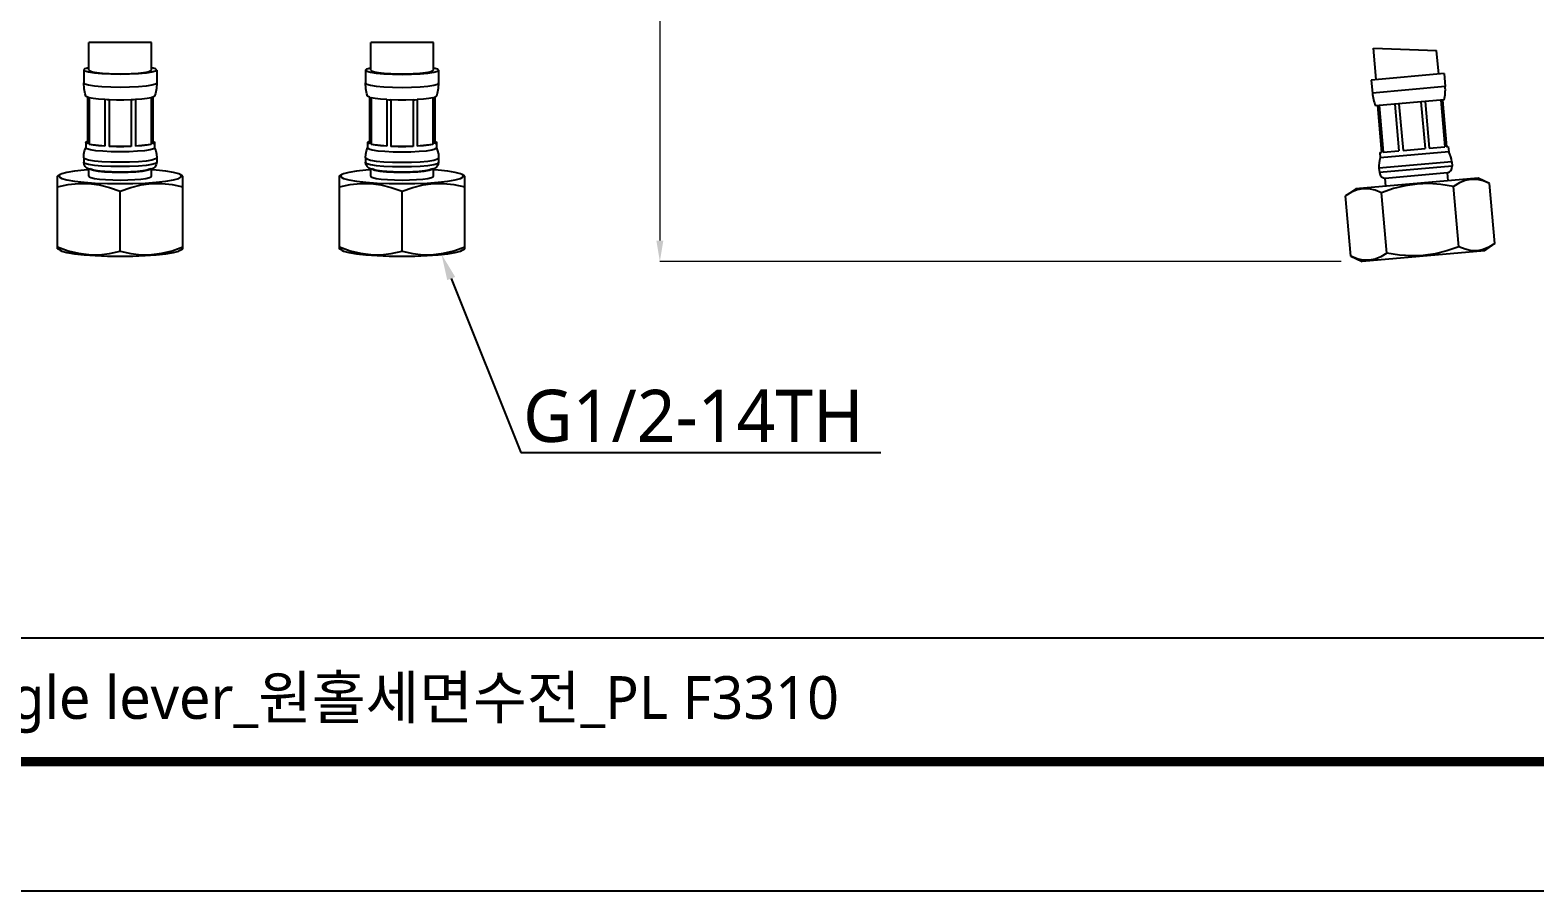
# Model space of a CAD drawing. Extents: x 0 to 790, y 0 to 579.
# Drawn here: x 235 to 523.3, y 0 to 165 of the extents above; entities that cross this region are included whole.
import ezdxf
from ezdxf import colors
from ezdxf.entities.mleader import LeaderData, LeaderLine
from ezdxf.math import Vec2, Vec3

# ---------------------------------------------------------------- set-up
doc = ezdxf.new("R2010")
doc.units = 0
doc.header["$LTSCALE"] = 10
doc.header["$MEASUREMENT"] = 0
doc.header["$PDMODE"] = 3
doc.header["$PDSIZE"] = -10
doc.layers.get('0').update_dxf_attribs({"linetype": 'CONTINUOUS'})
doc.layers.get('DEFPOINTS').update_dxf_attribs({"linetype": 'CONTINUOUS'})
doc.layers.add('1', color=7, linetype='CONTINUOUS')
doc.layers.add('DEF_LAYER_ASSEM_MEMBER', color=7, linetype='CONTINUOUS')
doc.styles.add('Daelim Dimension', font='')
doc.styles.get('Daelim Dimension').set_extended_font_data('NanumGothic')
doc.dimstyles.new('DEFAULT', dxfattribs={"dimscale": 2, "dimtxt": 2, "dimasz": 2, "dimexe": 0, "dimexo": 2, "dimgap": 1, "dimtad": 1, "dimdec": 1, "dimzin": 9, "dimdsep": 46, "dimtxsty": 'Daelim Dimension', "dimcen": 0.5, "dimclrd": 252, "dimclre": 252, "dimclrt": 3, "dimadec": 1, "dimazin": 0, "dimtfac": 1, "dimtdec": 1, "dimtix": 1, "dimtmove": 0, "dimatfit": 3, "dimfxl": 1, "dimtolj": 1, "dimtzin": 1, "dimlwd": 9, "dimlwe": 9, "dimarcsym": 0})

# ---------------------------------------------------------------- blocks, each defined once
blk = doc.blocks.new('*D9')
at = {"color": 5, "lineweight": 9, "ltscale": 0.5, "transparency": 16777216}
for p, q in [((369.17, 247.86), (355.69, 247.86)), ((355.69, 243.86), (355.69, 124.61)), ((486.23, 120.61), (355.69, 120.61))]:
    blk.add_line(p, q, dxfattribs=at)
at = {"color": 5, "ltscale": 0.5, "transparency": 16777216}
for points in [[(355.03, 243.86), (356.36, 243.86), (355.69, 247.86)], [(355.03, 124.61), (356.36, 124.61), (355.69, 120.61)]]:
    blk.add_solid(points, dxfattribs=at)
at = {"layer": 'DEFPOINTS', "color": 0, "ltscale": 0.5, "transparency": 16777216}
for p in [(373.17, 247.86), (355.69, 120.61), (490.23, 120.61)]:
    blk.add_point(p, dxfattribs=at)
at = {"color": 7, "ltscale": 0.5, "transparency": 16777216, "insert": (348.24, 184.23), "char_height": 10, "attachment_point": 5, "rotation": 90, "style": 'Daelim Dimension'}
blk.add_mtext('\\A1;395', dxfattribs=at)

msp = doc.modelspace()

# ---------------------------------------------------------------- linework, layer by layer
at = {"color": 7, "linetype": 'Continuous'}
for p, q in [((258.3, 162.58), (246.3, 162.58)), ((312.3, 162.58), (300.3, 162.58))]:
    msp.add_line(p, q, dxfattribs=at)
at = {"color": 5}
msp.add_line((12.7, 48.49), (648.72, 48.49), dxfattribs=at)
at = {"ltscale": 0.5}
msp.add_lwpolyline([(0, 0), (789.88, 0), (789.88, 578.76), (0, 578.76)], close=True, dxfattribs=at)
at = {"color": 5, "linetype": 'ByBlock', "lineweight": 200, "const_width": 1.82}
msp.add_lwpolyline([(12.7, 24.78), (777.1, 24.78), (777.1, 565.32), (12.7, 565.32)], close=True, dxfattribs=at)
at = {"layer": '1'}
for p, q in [((492.95, 155.48), (492.42, 161.5)), ((492.42, 161.5), (504.51, 161.08)), ((504.9, 156.52), (504.51, 161.08)), ((505.93, 156.61), (491.99, 155.39)), ((505.93, 156.61), (506.15, 154.12)), ((491.99, 155.39), (492.2, 152.9)), ((506.15, 154.12), (492.2, 152.9)), ((505.97, 151.6), (492.82, 150.44)), ((493.17, 150.48), (493.95, 141.51)), ((493.5, 150.5), (494.29, 141.54)), ((496.48, 150.76), (497.26, 141.8)), ((497.28, 150.84), (498.07, 141.87)), ((501.51, 151.2), (502.29, 142.24)), ((502.31, 151.27), (503.09, 142.31)), ((505.29, 151.54), (506.07, 142.57)), ((505.62, 151.56), (506.41, 142.6)), ((493.6, 141.48), (493.95, 141.51)), ((493.6, 141.48), (493.69, 140.48)), ((506.84, 141.63), (493.69, 140.48)), ((494.29, 141.54), (497.26, 141.8)), ((498.07, 141.87), (502.29, 142.24)), ((503.09, 142.31), (506.07, 142.57)), ((506.41, 142.6), (506.75, 142.63)), ((506.75, 142.63), (506.84, 141.63)), ((507.41, 139.72), (493.46, 138.5)), ((493.46, 138.5), (493.54, 137.66)), ((507.48, 138.88), (493.54, 137.66)), ((507.41, 139.72), (507.48, 138.88)), ((512.48, 136.61), (489.01, 134.55)), ((506.59, 137.6), (494.64, 136.55)), ((494.77, 135.06), (494.64, 136.55)), ((503.02, 135.53), (500.76, 135.45)), ((505.33, 135.37), (503.02, 135.53)), ((506.72, 136.1), (506.59, 137.6)), ((508.89, 135.68), (507.75, 134.99)), ((509.99, 136.14), (508.89, 135.68)), ((511.11, 136.36), (509.99, 136.14)), ((512.25, 136.33), (511.11, 136.36)), ((513.42, 136.08), (512.25, 136.33)), ((514.65, 135.59), (512.48, 136.61)), ((514.65, 135.59), (513.42, 136.08)), ((515.66, 124.04), (514.65, 135.59)), ((489.01, 134.55), (487.05, 133.18)), ((488.18, 133.87), (487.05, 133.18)), ((488.06, 121.62), (487.05, 133.18)), ((489.29, 134.32), (488.18, 133.87)), ((490.4, 134.54), (489.29, 134.32)), ((491.54, 134.52), (490.4, 134.54)), ((492.71, 134.26), (491.54, 134.52)), ((493.95, 133.78), (492.71, 134.26)), ((496.27, 134.58), (493.95, 133.78)), ((494.96, 122.22), (493.95, 133.78)), ((498.51, 135.13), (496.27, 134.58)), ((500.76, 135.45), (498.51, 135.13)), ((507.75, 134.99), (505.33, 135.37)), ((508.76, 123.43), (507.75, 134.99)), ((513.7, 122.66), (515.66, 124.04)), ((515.66, 124.04), (514.53, 123.34)), ((488.06, 121.62), (490.23, 120.61)), ((489.3, 121.14), (488.06, 121.62)), ((490.46, 120.88), (489.3, 121.14)), ((513.7, 122.66), (490.23, 120.61)), ((493.82, 121.53), (492.72, 121.07)), ((494.96, 122.22), (493.82, 121.53)), ((497.38, 121.84), (494.96, 122.22)), ((499.69, 121.69), (497.38, 121.84)), ((501.95, 121.76), (499.69, 121.69)), ((504.2, 122.08), (501.95, 121.76)), ((506.44, 122.64), (504.2, 122.08)), ((508.76, 123.43), (506.44, 122.64)), ((510, 122.95), (508.76, 123.43)), ((511.17, 122.69), (510, 122.95)), ((512.31, 122.67), (511.17, 122.69)), ((513.42, 122.89), (512.31, 122.67)), ((514.53, 123.34), (513.42, 122.89)), ((491.6, 120.85), (490.46, 120.88)), ((492.72, 121.07), (491.6, 120.85))]:
    msp.add_line(p, q, dxfattribs=at)
for centre, radius, start, end in [((500.17, 153.6), 8, 185, 203.1949), ((498.18, 153.42), 8, 346.8051, 5), ((502.43, 139.28), 5, 5, 28.0739), ((498.44, 138.93), 5, 161.9261, 185), ((506.29, 138.77), 1.2, 284.4706, 5), ((494.73, 137.76), 1.2, 185, 275)]:
    msp.add_arc(centre, radius, start, end, dxfattribs=at)
at = {"layer": 'DEF_LAYER_ASSEM_MEMBER', "color": 7, "linetype": 'Continuous'}
for p, q in [((246.3, 157.31), (246.3, 162.58)), ((258.3, 157.31), (258.3, 162.58)), ((300.3, 157.31), (300.3, 162.58)), ((312.3, 157.31), (312.3, 162.58)), ((245.54, 157.53), (245.3, 157.31)), ((245.3, 157.31), (245.3, 154.83)), ((245.54, 157.09), (245.3, 157.31)), ((246.24, 157.74), (245.54, 157.53)), ((246.24, 156.88), (245.54, 157.09)), ((246.3, 157.75), (246.24, 157.74)), ((247.35, 156.71), (246.24, 156.88)), ((246.3, 157.31), (246.47, 157.14)), ((246.47, 157.14), (246.99, 156.97)), ((246.99, 156.97), (247.81, 156.83)), ((248.8, 156.57), (247.35, 156.71)), ((247.81, 156.83), (248.89, 156.71)), ((250.49, 156.49), (248.8, 156.57)), ((248.89, 156.71), (250.17, 156.63)), ((250.17, 156.63), (251.57, 156.59)), ((252.3, 156.46), (250.49, 156.49)), ((251.57, 156.59), (253.02, 156.59)), ((254.11, 156.49), (252.3, 156.46)), ((253.02, 156.59), (254.43, 156.63)), ((255.8, 156.57), (254.11, 156.49)), ((254.43, 156.63), (255.71, 156.71)), ((255.71, 156.71), (256.79, 156.83)), ((257.25, 156.71), (255.8, 156.57)), ((256.79, 156.83), (257.61, 156.97)), ((258.36, 156.88), (257.25, 156.71)), ((257.61, 156.97), (258.12, 157.14)), ((258.12, 157.14), (258.3, 157.31)), ((258.36, 157.74), (258.3, 157.75)), ((259.06, 157.53), (258.36, 157.74)), ((259.06, 157.09), (258.36, 156.88)), ((259.3, 157.31), (259.06, 157.53)), ((259.3, 157.31), (259.06, 157.09)), ((259.3, 157.31), (259.3, 154.83)), ((299.3, 157.31), (299.54, 157.53)), ((299.3, 157.31), (299.3, 154.83)), ((299.3, 157.31), (299.54, 157.09)), ((299.54, 157.53), (300.24, 157.74)), ((299.54, 157.09), (300.24, 156.88)), ((300.24, 157.74), (300.3, 157.75)), ((300.24, 156.88), (301.35, 156.71)), ((300.3, 157.31), (300.47, 157.13)), ((300.47, 157.13), (300.99, 156.97)), ((300.99, 156.97), (301.81, 156.82)), ((301.35, 156.71), (302.8, 156.57)), ((301.81, 156.82), (302.89, 156.7)), ((302.8, 156.57), (304.49, 156.49)), ((302.89, 156.7), (304.17, 156.62)), ((304.17, 156.62), (305.57, 156.58)), ((304.49, 156.49), (306.3, 156.46)), ((305.57, 156.58), (307.02, 156.58)), ((306.3, 156.46), (308.11, 156.49)), ((307.02, 156.58), (308.43, 156.62)), ((308.11, 156.49), (309.8, 156.57)), ((308.43, 156.62), (309.71, 156.7)), ((309.71, 156.7), (310.79, 156.82)), ((309.8, 156.57), (311.25, 156.71)), ((310.79, 156.82), (311.61, 156.97)), ((311.25, 156.71), (312.36, 156.88)), ((311.61, 156.97), (312.12, 157.13)), ((312.12, 157.13), (312.3, 157.31)), ((312.3, 157.75), (312.36, 157.74)), ((312.36, 157.74), (313.06, 157.53)), ((312.36, 156.88), (313.06, 157.09)), ((313.06, 157.53), (313.3, 157.31)), ((313.06, 157.09), (313.3, 157.31)), ((313.3, 157.31), (313.3, 154.83)), ((245.38, 153.7), (245.3, 154.83)), ((245.58, 152.72), (245.38, 153.7)), ((259.04, 152.83), (258.89, 152.32)), ((259.23, 153.76), (259.04, 152.83)), ((259.3, 154.83), (259.23, 153.76)), ((299.38, 153.7), (299.3, 154.83)), ((299.58, 152.72), (299.38, 153.7)), ((313.04, 152.83), (312.89, 152.32)), ((313.23, 153.76), (313.04, 152.83)), ((313.3, 154.83), (313.23, 153.76)), ((245.7, 152.32), (245.58, 152.72)), ((245.79, 152.22), (245.7, 152.32)), ((246.05, 152.09), (245.79, 152.22)), ((246.05, 152.09), (246.05, 143.16)), ((246.2, 152.04), (246.05, 152.09)), ((246.38, 151.99), (246.2, 152.04)), ((246.38, 151.99), (246.38, 143.06)), ((247.15, 151.84), (246.38, 151.99)), ((248.17, 151.72), (247.15, 151.84)), ((249.38, 151.63), (248.17, 151.72)), ((249.38, 151.63), (249.38, 142.69)), ((249.78, 151.6), (249.38, 151.63)), ((250.18, 151.59), (249.78, 151.6)), ((250.18, 151.59), (250.18, 142.65)), ((251.58, 151.55), (250.18, 151.59)), ((253.02, 151.55), (251.58, 151.55)), ((254.42, 151.59), (253.02, 151.55)), ((254.83, 151.6), (254.42, 151.59)), ((254.42, 151.59), (254.42, 142.65)), ((255.22, 151.63), (254.83, 151.6)), ((256.43, 151.72), (255.22, 151.63)), ((255.22, 151.63), (255.22, 142.69)), ((257.44, 151.84), (256.43, 151.72)), ((258.21, 151.99), (257.44, 151.84)), ((258.39, 152.04), (258.21, 151.99)), ((258.21, 151.99), (258.21, 143.06)), ((258.55, 152.09), (258.39, 152.04)), ((258.81, 152.22), (258.55, 152.09)), ((258.55, 152.09), (258.55, 143.16)), ((258.89, 152.32), (258.81, 152.22)), ((299.7, 152.32), (299.58, 152.72)), ((299.79, 152.22), (299.7, 152.32)), ((300.05, 152.09), (299.79, 152.22)), ((300.05, 152.09), (300.05, 143.16)), ((300.05, 152.09), (300.2, 152.04)), ((300.2, 152.04), (300.38, 151.99)), ((300.38, 151.99), (300.38, 143.06)), ((301.15, 151.84), (300.38, 151.99)), ((302.17, 151.72), (301.15, 151.84)), ((303.37, 151.63), (302.17, 151.72)), ((303.37, 151.63), (303.37, 142.69)), ((303.37, 151.63), (303.77, 151.6)), ((303.77, 151.6), (304.18, 151.59)), ((304.18, 151.59), (304.18, 142.65)), ((305.58, 151.55), (304.18, 151.59)), ((307.02, 151.55), (305.58, 151.55)), ((308.42, 151.59), (307.02, 151.55)), ((308.42, 151.59), (308.82, 151.6)), ((308.42, 151.59), (308.42, 142.65)), ((308.82, 151.6), (309.21, 151.63)), ((310.43, 151.72), (309.21, 151.63)), ((309.21, 151.63), (309.21, 142.69)), ((311.45, 151.84), (310.43, 151.72)), ((312.22, 151.99), (311.45, 151.84)), ((312.22, 151.99), (312.4, 152.04)), ((312.22, 151.99), (312.22, 143.06)), ((312.4, 152.04), (312.55, 152.09)), ((312.81, 152.22), (312.55, 152.09)), ((312.55, 152.09), (312.55, 143.16)), ((312.89, 152.32), (312.81, 152.22)), ((245.34, 141.16), (245.48, 141.82)), ((245.48, 141.82), (245.69, 142.42)), ((245.7, 143.41), (245.79, 143.55)), ((245.7, 143.41), (245.7, 142.42)), ((245.79, 143.28), (245.7, 143.41)), ((245.92, 142.21), (245.7, 142.42)), ((245.79, 143.55), (246.05, 143.67)), ((246.05, 143.16), (245.79, 143.28)), ((246.58, 142.02), (245.92, 142.21)), ((249.38, 142.69), (246.38, 143.06)), ((247.15, 142.91), (246.38, 143.06)), ((247.63, 141.85), (246.58, 142.02)), ((248.17, 142.79), (247.15, 142.91)), ((249, 141.73), (247.63, 141.85)), ((249.38, 142.69), (248.17, 142.79)), ((250.59, 141.65), (249, 141.73)), ((254.42, 142.65), (250.18, 142.65)), ((251.58, 142.62), (250.18, 142.65)), ((252.3, 141.62), (250.59, 141.65)), ((253.02, 142.62), (251.58, 142.62)), ((254.01, 141.65), (252.3, 141.62)), ((254.42, 142.65), (253.02, 142.62)), ((255.6, 141.73), (254.01, 141.65)), ((258.21, 143.06), (255.22, 142.69)), ((256.43, 142.79), (255.22, 142.69)), ((256.96, 141.85), (255.6, 141.73)), ((257.44, 142.91), (256.43, 142.79)), ((258.01, 142.02), (256.96, 141.85)), ((258.21, 143.06), (257.44, 142.91)), ((258.67, 142.21), (258.01, 142.02)), ((258.55, 143.67), (258.81, 143.55)), ((258.81, 143.28), (258.55, 143.16)), ((258.9, 142.42), (258.67, 142.21)), ((258.81, 143.55), (258.9, 143.41)), ((258.9, 143.41), (258.81, 143.28)), ((258.9, 143.41), (258.9, 142.42)), ((258.9, 142.42), (259.11, 141.82)), ((259.11, 141.82), (259.25, 141.16)), ((299.34, 141.16), (299.48, 141.82)), ((299.48, 141.82), (299.69, 142.42)), ((299.7, 143.41), (299.79, 143.55)), ((299.7, 143.41), (299.7, 142.42)), ((299.79, 143.28), (299.7, 143.41)), ((299.7, 142.42), (299.92, 142.21)), ((299.79, 143.55), (300.05, 143.67)), ((300.05, 143.16), (299.79, 143.28)), ((299.92, 142.21), (300.58, 142.02)), ((303.37, 142.69), (300.38, 143.06)), ((301.15, 142.91), (300.38, 143.06)), ((300.58, 142.02), (301.63, 141.85)), ((302.17, 142.79), (301.15, 142.91)), ((301.63, 141.85), (303, 141.73)), ((303.37, 142.69), (302.17, 142.79)), ((303, 141.73), (304.59, 141.65)), ((308.42, 142.65), (304.18, 142.65)), ((305.58, 142.62), (304.18, 142.65)), ((304.59, 141.65), (306.3, 141.62)), ((307.02, 142.62), (305.58, 142.62)), ((306.3, 141.62), (308.01, 141.65)), ((308.42, 142.65), (307.02, 142.62)), ((308.01, 141.65), (309.6, 141.73)), ((312.22, 143.06), (309.21, 142.69)), ((310.43, 142.79), (309.21, 142.69)), ((309.6, 141.73), (310.96, 141.85)), ((311.45, 142.91), (310.43, 142.79)), ((310.96, 141.85), (312.01, 142.02)), ((312.22, 143.06), (311.45, 142.91)), ((312.01, 142.02), (312.67, 142.21)), ((312.55, 143.67), (312.81, 143.55)), ((312.81, 143.28), (312.55, 143.16)), ((312.67, 142.21), (312.9, 142.42)), ((312.81, 143.55), (312.9, 143.41)), ((312.9, 143.41), (312.81, 143.28)), ((312.9, 143.41), (312.9, 142.42)), ((312.9, 142.42), (313.11, 141.82)), ((313.11, 141.82), (313.25, 141.16)), ((245.3, 140.48), (245.34, 141.16)), ((245.3, 140.48), (245.3, 139.64)), ((245.38, 139.18), (245.3, 139.64)), ((245.61, 138.8), (245.38, 139.18)), ((245.91, 138.53), (245.61, 138.8)), ((246.24, 138.35), (245.91, 138.53)), ((246.67, 138.28), (246.5, 138.45)), ((258.1, 138.45), (257.93, 138.28)), ((258.53, 138.43), (258.13, 138.26)), ((258.91, 138.72), (258.53, 138.43)), ((259.2, 139.15), (258.91, 138.72)), ((259.3, 139.64), (259.2, 139.15)), ((259.25, 141.16), (259.3, 140.48)), ((259.3, 140.48), (259.3, 139.64)), ((299.3, 140.48), (299.34, 141.16)), ((299.3, 140.48), (299.3, 139.64)), ((299.38, 139.18), (299.3, 139.64)), ((299.61, 138.8), (299.38, 139.18)), ((299.91, 138.53), (299.61, 138.8)), ((300.24, 138.35), (299.91, 138.53)), ((300.67, 138.28), (300.5, 138.45)), ((312.1, 138.45), (311.93, 138.28)), ((312.53, 138.43), (312.13, 138.26)), ((312.91, 138.72), (312.53, 138.43)), ((313.2, 139.15), (312.91, 138.72)), ((313.3, 139.64), (313.2, 139.15)), ((313.25, 141.16), (313.3, 140.48)), ((313.3, 140.48), (313.3, 139.64)), ((240.27, 136.98), (240.79, 137.27)), ((240.3, 123.04), (240.3, 136.99)), ((240.79, 137.27), (240.59, 137.11)), ((240.59, 137.11), (240.59, 136.81)), ((240.59, 136.81), (241.1, 136.52)), ((241.1, 137.41), (240.79, 137.27)), ((242.1, 137.68), (241.1, 137.41)), ((241.1, 136.52), (242.1, 136.25)), ((243.55, 137.92), (242.1, 137.68)), ((242.1, 136.25), (243.55, 136)), ((242.36, 135.37), (244.34, 135.59)), ((245.38, 138.12), (243.55, 137.92)), ((243.55, 136), (245.38, 135.8)), ((244.34, 135.59), (246.3, 135.57)), ((246.32, 138.19), (245.38, 138.12)), ((245.38, 135.8), (247.51, 135.65)), ((246.61, 138.22), (246.24, 138.35)), ((246.3, 136.96), (246.3, 138.33)), ((246.3, 136.96), (246.34, 136.87)), ((246.3, 135.57), (248.26, 135.31)), ((246.34, 136.87), (246.69, 136.7)), ((247.05, 138.11), (246.61, 138.22)), ((247.16, 138.12), (246.67, 138.28)), ((246.69, 136.7), (247.36, 136.55)), ((246.86, 138.16), (247.1, 138.09)), ((247.63, 138.01), (247.05, 138.11)), ((247.1, 138.09), (248.06, 137.93)), ((247.96, 137.98), (247.16, 138.12)), ((247.36, 136.55), (248.32, 136.42)), ((247.51, 135.65), (249.85, 135.56)), ((248.39, 137.91), (247.63, 138.01)), ((249, 137.87), (247.96, 137.98)), ((248.06, 137.93), (249.3, 137.82)), ((248.32, 136.42), (249.51, 136.32)), ((249.37, 137.83), (248.39, 137.91)), ((250.24, 137.79), (249, 137.87)), ((249.3, 137.82), (250.74, 137.75)), ((250.62, 137.77), (249.37, 137.83)), ((249.51, 136.32), (250.86, 136.25)), ((249.85, 135.56), (252.3, 135.53)), ((251.6, 137.75), (250.24, 137.79)), ((252.1, 137.74), (250.62, 137.77)), ((250.74, 137.75), (252.3, 137.72)), ((250.86, 136.25), (252.3, 136.23)), ((253, 137.75), (251.6, 137.75)), ((253.6, 137.75), (252.1, 137.74)), ((252.3, 137.72), (253.85, 137.75)), ((252.3, 136.23), (253.73, 136.25)), ((252.3, 135.53), (254.75, 135.56)), ((254.35, 137.79), (253, 137.75)), ((255.01, 137.82), (253.6, 137.75)), ((253.73, 136.25), (255.09, 136.32)), ((253.85, 137.75), (255.3, 137.82)), ((255.59, 137.87), (254.35, 137.79)), ((254.75, 135.56), (257.09, 135.65)), ((256.15, 137.91), (255.01, 137.82)), ((255.09, 136.32), (256.28, 136.42)), ((255.3, 137.82), (256.54, 137.93)), ((256.64, 137.98), (255.59, 137.87)), ((257.01, 138.01), (256.15, 137.91)), ((256.28, 136.42), (257.24, 136.55)), ((256.34, 135.31), (258.3, 135.57)), ((256.54, 137.93), (257.49, 138.09)), ((257.43, 138.12), (256.64, 137.98)), ((257.64, 138.13), (257.01, 138.01)), ((257.09, 135.65), (259.22, 135.8)), ((257.24, 136.55), (257.91, 136.7)), ((257.93, 138.28), (257.43, 138.12)), ((257.49, 138.09), (257.7, 138.15)), ((258.13, 138.26), (257.64, 138.13)), ((257.91, 136.7), (258.25, 136.87)), ((258.25, 136.87), (258.3, 136.96)), ((259.22, 138.12), (258.28, 138.19)), ((258.3, 136.96), (258.3, 138.34)), ((258.3, 135.57), (260.26, 135.58)), ((261.05, 137.92), (259.22, 138.12)), ((259.22, 135.8), (261.05, 136)), ((260.26, 135.58), (262.23, 135.37)), ((262.5, 137.68), (261.05, 137.92)), ((261.05, 136), (262.5, 136.25)), ((263.5, 137.41), (262.5, 137.68)), ((262.5, 136.25), (263.5, 136.52)), ((263.8, 137.27), (263.5, 137.41)), ((263.5, 136.52), (264.01, 136.81)), ((264.33, 136.98), (263.8, 137.27)), ((264.01, 137.11), (263.8, 137.27)), ((264.01, 136.81), (264.01, 137.11)), ((264.3, 123.04), (264.3, 136.99)), ((294.27, 136.98), (294.79, 137.27)), ((294.3, 123.04), (294.3, 136.99)), ((294.79, 137.27), (294.59, 137.11)), ((294.59, 137.11), (294.59, 136.81)), ((294.59, 136.81), (295.1, 136.52)), ((295.1, 137.41), (294.79, 137.27)), ((296.1, 137.68), (295.1, 137.41)), ((295.1, 136.52), (296.1, 136.25)), ((297.55, 137.92), (296.1, 137.68)), ((296.1, 136.25), (297.55, 136)), ((296.36, 135.37), (298.34, 135.59)), ((299.38, 138.12), (297.55, 137.92)), ((297.55, 136), (299.38, 135.8)), ((298.34, 135.59), (300.3, 135.57)), ((300.32, 138.19), (299.38, 138.12)), ((299.38, 135.8), (301.51, 135.65)), ((300.61, 138.22), (300.24, 138.35)), ((300.3, 136.96), (300.3, 138.33)), ((300.3, 136.96), (300.34, 136.87)), ((300.3, 135.57), (302.26, 135.31)), ((300.34, 136.87), (300.69, 136.7)), ((301.05, 138.11), (300.61, 138.22)), ((301.16, 138.12), (300.67, 138.28)), ((300.69, 136.7), (301.36, 136.55)), ((300.86, 138.16), (301.1, 138.09)), ((301.63, 138.01), (301.05, 138.11)), ((301.1, 138.09), (302.06, 137.93)), ((301.96, 137.98), (301.16, 138.12)), ((301.36, 136.55), (302.32, 136.42)), ((301.51, 135.65), (303.85, 135.56)), ((302.39, 137.91), (301.63, 138.01)), ((303, 137.87), (301.96, 137.98)), ((302.06, 137.93), (303.3, 137.82)), ((302.32, 136.42), (303.51, 136.32)), ((303.37, 137.83), (302.39, 137.91)), ((304.24, 137.79), (303, 137.87)), ((303.3, 137.82), (304.74, 137.75)), ((304.62, 137.77), (303.37, 137.83)), ((303.51, 136.32), (304.86, 136.25)), ((303.85, 135.56), (306.3, 135.53)), ((305.6, 137.75), (304.24, 137.79)), ((306.1, 137.74), (304.62, 137.77)), ((304.74, 137.75), (306.3, 137.72)), ((304.86, 136.25), (306.3, 136.23)), ((307, 137.75), (305.6, 137.75)), ((307.6, 137.75), (306.1, 137.74)), ((306.3, 137.72), (307.85, 137.75)), ((306.3, 136.23), (307.73, 136.25)), ((306.3, 135.53), (308.75, 135.56)), ((308.35, 137.79), (307, 137.75)), ((309.01, 137.82), (307.6, 137.75)), ((307.73, 136.25), (309.09, 136.32)), ((307.85, 137.75), (309.3, 137.82)), ((309.59, 137.87), (308.35, 137.79)), ((308.75, 135.56), (311.09, 135.65)), ((310.15, 137.91), (309.01, 137.82)), ((309.09, 136.32), (310.28, 136.42)), ((309.3, 137.82), (310.54, 137.93)), ((310.64, 137.98), (309.59, 137.87)), ((311.01, 138.01), (310.15, 137.91)), ((310.28, 136.42), (311.24, 136.55)), ((310.34, 135.31), (312.3, 135.57)), ((310.54, 137.93), (311.49, 138.09)), ((311.43, 138.12), (310.64, 137.98)), ((311.64, 138.13), (311.01, 138.01)), ((311.09, 135.65), (313.22, 135.8)), ((311.24, 136.55), (311.91, 136.7)), ((311.93, 138.28), (311.43, 138.12)), ((311.49, 138.09), (311.7, 138.15)), ((312.13, 138.26), (311.64, 138.13)), ((311.91, 136.7), (312.25, 136.87)), ((312.25, 136.87), (312.3, 136.96)), ((313.22, 138.12), (312.28, 138.19)), ((312.3, 136.96), (312.3, 138.34)), ((312.3, 135.57), (314.26, 135.58)), ((315.05, 137.92), (313.22, 138.12)), ((313.22, 135.8), (315.05, 136)), ((314.26, 135.58), (316.23, 135.37)), ((316.5, 137.68), (315.05, 137.92)), ((315.05, 136), (316.5, 136.25)), ((317.5, 137.41), (316.5, 137.68)), ((316.5, 136.25), (317.5, 136.52)), ((317.8, 137.27), (317.5, 137.41)), ((317.5, 136.52), (318.01, 136.81)), ((318.33, 136.98), (317.8, 137.27)), ((318.01, 137.11), (317.8, 137.27)), ((318.01, 136.81), (318.01, 137.11)), ((318.3, 123.04), (318.3, 136.99)), ((240.3, 134.93), (242.36, 135.37)), ((248.26, 135.31), (250.24, 134.81)), ((250.24, 134.81), (252.3, 134.08)), ((252.3, 134.08), (254.36, 134.81)), ((252.3, 122.57), (252.3, 134.08)), ((254.36, 134.81), (256.34, 135.31)), ((262.23, 135.37), (264.3, 134.93)), ((294.3, 134.93), (296.36, 135.37)), ((302.26, 135.31), (304.24, 134.81)), ((304.24, 134.81), (306.3, 134.08)), ((306.3, 134.08), (308.36, 134.81)), ((306.3, 122.57), (306.3, 134.08)), ((308.36, 134.81), (310.34, 135.31)), ((316.23, 135.37), (318.3, 134.93)), ((240.79, 122.76), (240.27, 123.05)), ((240.3, 123.41), (242.36, 122.68)), ((240.79, 122.76), (241.1, 122.62)), ((241.1, 122.62), (242.1, 122.35)), ((242.1, 122.35), (243.55, 122.11)), ((242.36, 122.68), (244.34, 122.19)), ((243.55, 122.11), (245.38, 121.91)), ((244.34, 122.19), (246.3, 121.93)), ((245.38, 121.91), (247.51, 121.76)), ((246.3, 121.93), (248.26, 121.91)), ((247.51, 121.76), (249.85, 121.66)), ((248.26, 121.91), (250.24, 122.13)), ((249.85, 121.66), (252.3, 121.63)), ((250.24, 122.13), (252.3, 122.57)), ((252.3, 122.57), (254.36, 122.13)), ((252.3, 121.63), (254.75, 121.66)), ((254.36, 122.13), (256.34, 121.91)), ((254.75, 121.66), (257.09, 121.76)), ((256.34, 121.91), (258.3, 121.93)), ((257.09, 121.76), (259.22, 121.91)), ((258.3, 121.93), (260.26, 122.19)), ((259.22, 121.91), (261.05, 122.11)), ((260.26, 122.19), (262.23, 122.68)), ((261.05, 122.11), (262.5, 122.35)), ((262.23, 122.68), (264.3, 123.41)), ((262.5, 122.35), (263.5, 122.62)), ((263.5, 122.62), (263.8, 122.76)), ((263.8, 122.76), (264.33, 123.05)), ((294.79, 122.76), (294.27, 123.05)), ((294.3, 123.41), (296.36, 122.68)), ((294.79, 122.76), (295.1, 122.62)), ((295.1, 122.62), (296.1, 122.35)), ((296.1, 122.35), (297.55, 122.11)), ((296.36, 122.68), (298.34, 122.19)), ((297.55, 122.11), (299.38, 121.91)), ((298.34, 122.19), (300.3, 121.93)), ((299.38, 121.91), (301.51, 121.76)), ((300.3, 121.93), (302.26, 121.91)), ((301.51, 121.76), (303.85, 121.66)), ((302.26, 121.91), (304.24, 122.13)), ((303.85, 121.66), (306.3, 121.63)), ((304.24, 122.13), (306.3, 122.57)), ((306.3, 122.57), (308.36, 122.13)), ((306.3, 121.63), (308.75, 121.66)), ((308.36, 122.13), (310.34, 121.91)), ((308.75, 121.66), (311.09, 121.76)), ((310.34, 121.91), (312.3, 121.93)), ((311.09, 121.76), (313.22, 121.91)), ((312.3, 121.93), (314.26, 122.19)), ((313.22, 121.91), (315.05, 122.11)), ((314.26, 122.19), (316.23, 122.68)), ((315.05, 122.11), (316.5, 122.35)), ((316.23, 122.68), (318.3, 123.41)), ((316.5, 122.35), (317.5, 122.62)), ((317.5, 122.62), (317.8, 122.76)), ((317.8, 122.76), (318.33, 123.05))]:
    msp.add_line(p, q, dxfattribs=at)
at = {"layer": 'DEF_LAYER_ASSEM_MEMBER', "color": 9, "linetype": 'Continuous'}
for p, q in [((245.54, 154.61), (245.3, 154.83)), ((246.24, 154.4), (245.54, 154.61)), ((247.35, 154.22), (246.24, 154.4)), ((248.8, 154.09), (247.35, 154.22)), ((250.49, 154), (248.8, 154.09)), ((252.3, 153.97), (250.49, 154)), ((254.11, 154), (252.3, 153.97)), ((255.8, 154.09), (254.11, 154)), ((257.25, 154.22), (255.8, 154.09)), ((258.36, 154.4), (257.25, 154.22)), ((259.06, 154.61), (258.36, 154.4)), ((259.3, 154.83), (259.06, 154.61)), ((299.3, 154.83), (299.54, 154.61)), ((299.54, 154.61), (300.24, 154.4)), ((300.24, 154.4), (301.35, 154.22)), ((301.35, 154.22), (302.8, 154.09)), ((302.8, 154.09), (304.49, 154)), ((304.49, 154), (306.3, 153.97)), ((306.3, 153.97), (308.11, 154)), ((308.11, 154), (309.8, 154.09)), ((309.8, 154.09), (311.25, 154.22)), ((311.25, 154.22), (312.36, 154.4)), ((312.36, 154.4), (313.06, 154.61)), ((313.06, 154.61), (313.3, 154.83)), ((245.54, 140.26), (245.3, 140.48)), ((245.54, 139.42), (245.3, 139.64)), ((246.24, 140.05), (245.54, 140.26)), ((246.24, 139.22), (245.54, 139.42)), ((247.35, 139.87), (246.24, 140.05)), ((247.35, 139.04), (246.24, 139.22)), ((248.8, 139.74), (247.35, 139.87)), ((248.8, 138.9), (247.35, 139.04)), ((250.49, 139.65), (248.8, 139.74)), ((250.49, 138.82), (248.8, 138.9)), ((252.3, 139.62), (250.49, 139.65)), ((252.3, 138.79), (250.49, 138.82)), ((254.11, 139.65), (252.3, 139.62)), ((254.11, 138.82), (252.3, 138.79)), ((255.8, 139.74), (254.11, 139.65)), ((255.8, 138.9), (254.11, 138.82)), ((257.25, 139.87), (255.8, 139.74)), ((257.25, 139.04), (255.8, 138.9)), ((258.36, 140.05), (257.25, 139.87)), ((258.36, 139.22), (257.25, 139.04)), ((259.06, 140.26), (258.36, 140.05)), ((259.06, 139.42), (258.36, 139.22)), ((259.3, 140.48), (259.06, 140.26)), ((259.3, 139.64), (259.06, 139.42)), ((299.3, 140.48), (299.54, 140.26)), ((299.3, 139.64), (299.54, 139.42)), ((299.54, 140.26), (300.24, 140.05)), ((299.54, 139.42), (300.24, 139.22)), ((300.24, 140.05), (301.35, 139.87)), ((300.24, 139.22), (301.35, 139.04)), ((301.35, 139.87), (302.8, 139.74)), ((301.35, 139.04), (302.8, 138.9)), ((302.8, 139.74), (304.49, 139.65)), ((302.8, 138.9), (304.49, 138.82)), ((304.49, 139.65), (306.3, 139.62)), ((304.49, 138.82), (306.3, 138.79)), ((306.3, 139.62), (308.11, 139.65)), ((306.3, 138.79), (308.11, 138.82)), ((308.11, 139.65), (309.8, 139.74)), ((308.11, 138.82), (309.8, 138.9)), ((309.8, 139.74), (311.25, 139.87)), ((309.8, 138.9), (311.25, 139.04)), ((311.25, 139.87), (312.36, 140.05)), ((311.25, 139.04), (312.36, 139.22)), ((312.36, 140.05), (313.06, 140.26)), ((312.36, 139.22), (313.06, 139.42)), ((313.06, 140.26), (313.3, 140.48)), ((313.06, 139.42), (313.3, 139.64))]:
    msp.add_line(p, q, dxfattribs=at)

# ---------------------------------------------------------------- texts
at = {"color": 2, "insert": (154.51, 41.16), "char_height": 8.19804, "width": 362.8925, "attachment_point": 1, "style": 'Daelim Dimension'}
msp.add_mtext('{\\fPretendard Variable SemiBold|b0|i0|c129|p2;대림바스(주)} Single lever_{\\fGulim|b0|i0|c129|p50;원홀세면수전}_PL F3310', dxfattribs=at)

# ---------------------------------------------------------------- dimensions: what is measured, and where the dimension line sits
at = {"color": 5, "ltscale": 0.5}
dim = msp.add_linear_dim(base=(355.69, 120.61), p1=(373.17, 247.86), p2=(490.23, 120.61), angle=90, text='395', dimstyle='DEFAULT', override={"dimtxt": 5, "dimclrd": 5, "dimclre": 5, "dimclrt": 7}, dxfattribs=at)
dim.commit()
dim.dimension.update_dxf_attribs({"geometry": '*D9', "text_midpoint": (348.24, 184.23)})

# ---------------------------------------------------------------- leaders
at = {"ltscale": 0.5}
ml = msp.add_multileader_mtext('Standard', dxfattribs=at)
ml.set_content('G1/2-14TH', color=256, style='Daelim Dimension')
ml.set_leader_properties(color=5)
ml.build(insert=Vec2(0, 0))
ml.multileader.update_dxf_attribs({"text_left_attachment_type": 6, "text_right_attachment_type": 6, "dogleg_length": 0.36, "arrow_head_size": 5})
ctx = ml.context
ctx.base_point, ctx.char_height, ctx.arrow_head_size, ctx.landing_gap_size, ctx.plane_origin = Vec3(329.4, 84.04), 10, 5, 0.09, Vec3(313.86, 122)
ctx.left_attachment, ctx.right_attachment = 6, 6
notes = []
notes.append((ctx, [(0, (1, 1, 0), (329.04, 84.04), (1, 0), 0.36, [(0, [(313.86, 122)], 0, [])])]))
ctx.mtext.insert, ctx.mtext.flow_direction = Vec3(329.49, 96.04), 5
for ctx, leaders in notes:
    for number, flags, end, landing, length, lines in leaders:
        leader = LeaderData()
        leader.index, (leader.has_last_leader_line, leader.has_dogleg_vector, leader.attachment_direction) = number, flags
        leader.last_leader_point, leader.dogleg_vector, leader.dogleg_length = Vec3(end), Vec3(landing), length
        for number, points, colour, breaks in lines:
            line = LeaderLine()
            line.index, line.vertices, line.color, line.breaks = number, Vec3.list(points), colors.encode_raw_color(colour), breaks
            leader.lines.append(line)
        ctx.leaders.append(leader)

doc.saveas('drawing.dxf')
